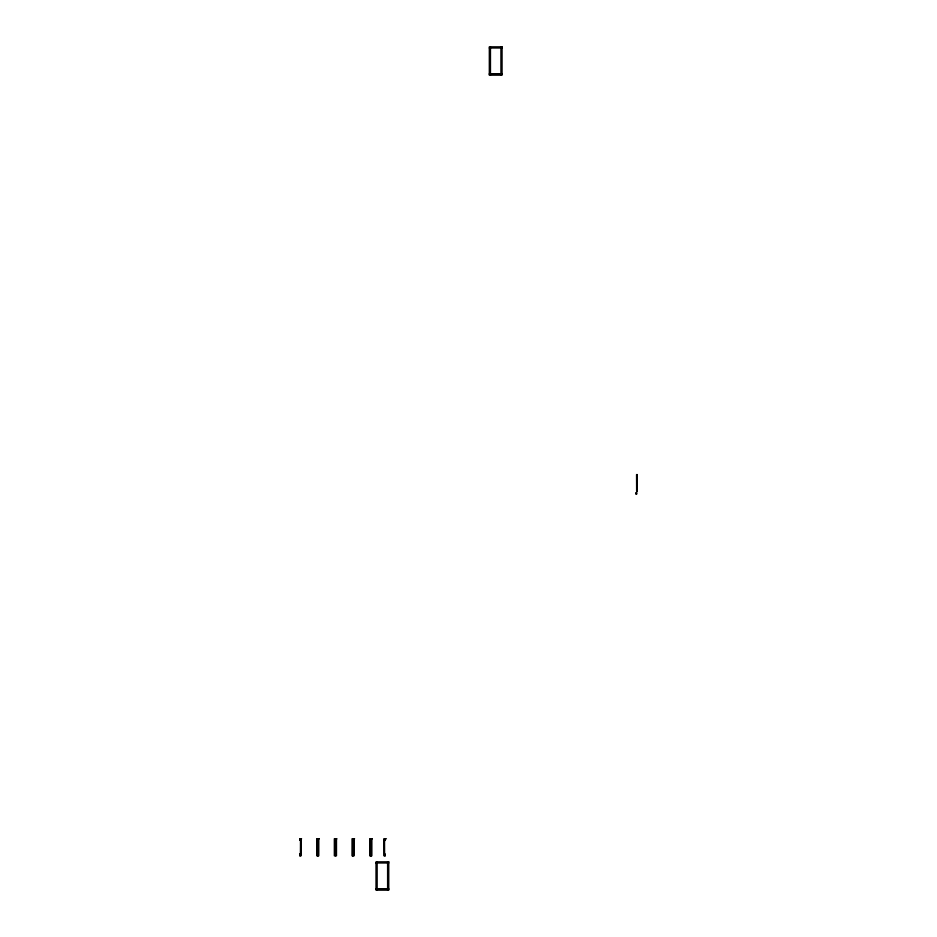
<?xml version="1.0" encoding="UTF-8"?>
<svg xmlns="http://www.w3.org/2000/svg" width="937" height="937" viewBox="0 0 937 937"><rect width="100%" height="100%" fill="white"/><g stroke="black" fill="none" stroke-linecap="round" stroke-linejoin="round"><path stroke-width="1.41" d="M489.325 47.986L502.056 47.986M489.325 74.023L502.056 74.023L489.383 74.082M636.563 494.115L635.848 494.115L635.848 492.71L636.563 492.71L636.563 494.115L636.504 492.757M300.437 840.196L299.735 840.196L299.735 838.779L301.573 838.779M317.42 840.196L318.135 840.196M335.059 840.196L335.762 840.196M352.745 840.196L353.46 840.196M370.443 840.196L371.146 840.196M384.592 840.196L385.294 840.196M385.294 840.477L385.294 838.779M352.804 853.642L353.401 855.704L353.542 838.779M370.443 853.642L371.146 854.345M384.65 853.584L385.236 855.704M299.84 854.298L300.332 853.642L299.793 855.704M385.13 854.251L385.294 855.762L383.877 855.762L383.877 838.779L386.431 838.779M300.437 854.345L299.735 854.345L299.735 855.762L301.152 855.762L301.152 838.779M317.42 854.345L318.135 854.345M335.059 854.345L335.762 854.345M352.745 854.345L353.46 854.345M376.018 862.977L388.75 862.977M376.018 889.014L388.75 889.014M376.065 889.072L388.691 889.072M500.932 46.85L500.932 75.159M490.461 46.85L490.461 75.159M387.613 861.841L387.613 890.15M385.236 838.838L385.236 840.138M384.51 838.779L384.592 855.762M377.142 861.841L377.142 890.15M372.282 838.779L369.728 838.779L369.728 855.762L371.848 855.762L371.848 838.779M371.228 838.779L371.228 855.762M371.146 838.779L371.146 855.762M354.584 838.779L352.043 838.779L352.043 855.762L354.163 855.762L354.163 838.779M353.401 838.838L353.401 840.138M336.898 838.779L334.345 838.779L334.345 855.762L336.477 855.762L336.477 838.779M335.844 838.779L335.762 855.762M335.118 838.838L335.118 840.138M335.118 854.403L335.118 855.704L334.977 838.779M319.259 838.779L316.718 838.779L316.718 855.762L318.779 855.762L318.779 838.779M317.338 838.779L317.42 855.762M300.519 838.779L300.437 855.762M299.793 838.838L299.793 840.138M502.056 46.85L489.325 46.85L489.325 75.159L502.056 75.159L502.056 46.85M637.265 474.59L636.563 474.59L636.645 491.574L637.265 491.574L637.265 474.59M388.75 861.841L376.018 861.841L376.018 890.15L388.75 890.15L388.75 861.841M370.443 855.762L370.443 838.779L370.349 855.762M352.745 855.762L352.745 838.779L352.663 855.762M318.135 855.762L318.158 838.779L318.076 855.762"/></g></svg>
